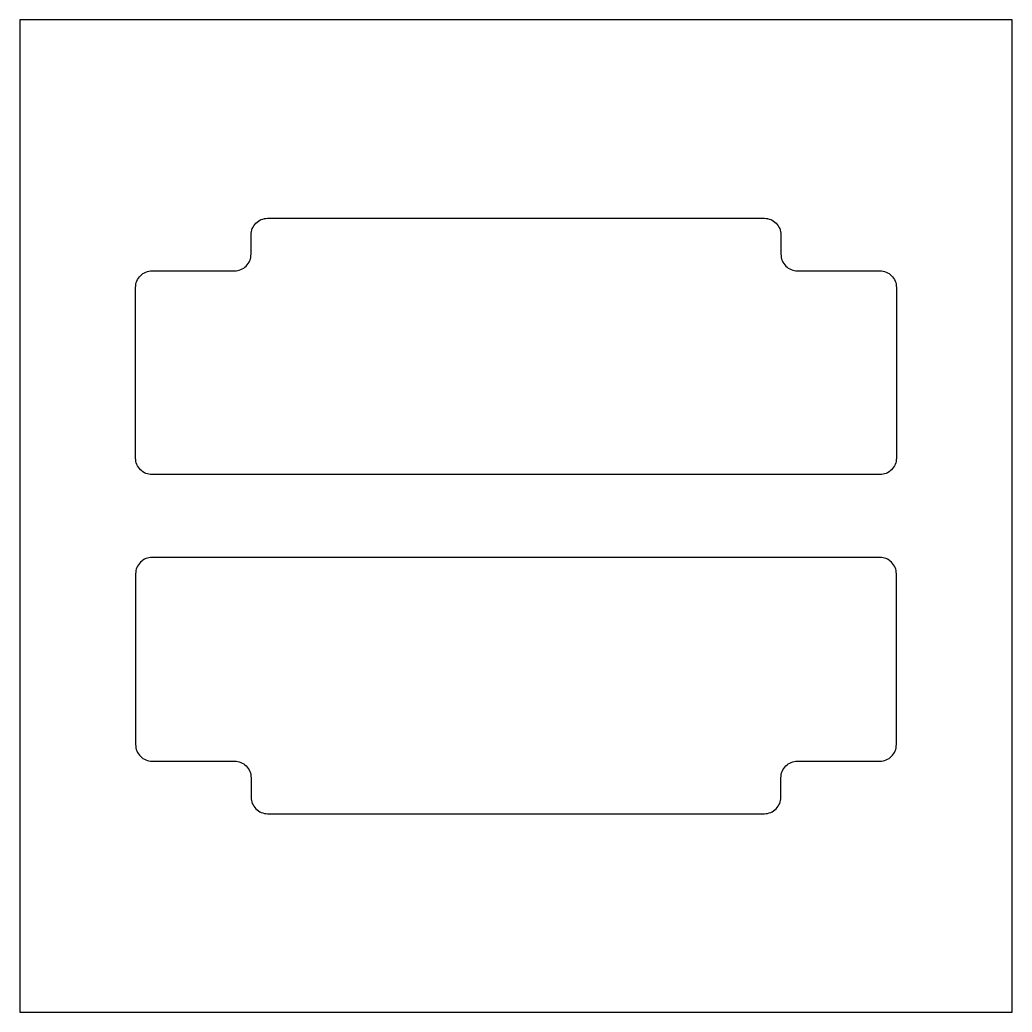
# Model space of a CAD drawing. Header units: inches. Extents: x 0 to 30, y 0 to 30.
import ezdxf

# ---------------------------------------------------------------- set-up
doc = ezdxf.new("R2010")
doc.units = ezdxf.units.IN
doc.header["$MEASUREMENT"] = 0
doc.layers.add('active-layer-mask', color=6, linetype='Continuous')
doc.layers.add('glassOutline', color=7, linetype='Continuous')

msp = doc.modelspace()

# ---------------------------------------------------------------- linework, layer by layer
at = {"layer": 'active-layer-mask'}
for points in [[(7.49, 24), (22.51, 24, -0.414214), (23.01, 23.5), (23.01, 22.911, 0.414214), (23.51, 22.411), (26, 22.411, -0.414214), (26.5, 21.911), (26.5, 16.75, -0.414214), (26, 16.25), (4, 16.25, -0.414214), (3.5, 16.75), (3.5, 21.911, -0.414214), (4, 22.411), (6.49, 22.411, 0.414214), (6.99, 22.911), (6.99, 23.5, -0.414214)], [(7.49, 6), (22.51, 6, 0.414214), (23.01, 6.5), (23.01, 7.089, -0.414214), (23.51, 7.589), (26, 7.589, 0.414214), (26.5, 8.089), (26.5, 13.25, 0.414214), (26, 13.75), (4, 13.75, 0.414214), (3.5, 13.25), (3.5, 8.089, 0.414214), (4, 7.589), (6.49, 7.589, -0.414214), (6.99, 7.089), (6.99, 6.5, 0.414214)]]:
    msp.add_lwpolyline(points, format="xyb", close=True, dxfattribs=at)
at = {"layer": 'glassOutline'}
msp.add_lwpolyline([(0, 0), (30, 0), (30, 30), (0, 30)], close=True, dxfattribs=at)

doc.saveas('drawing.dxf')
